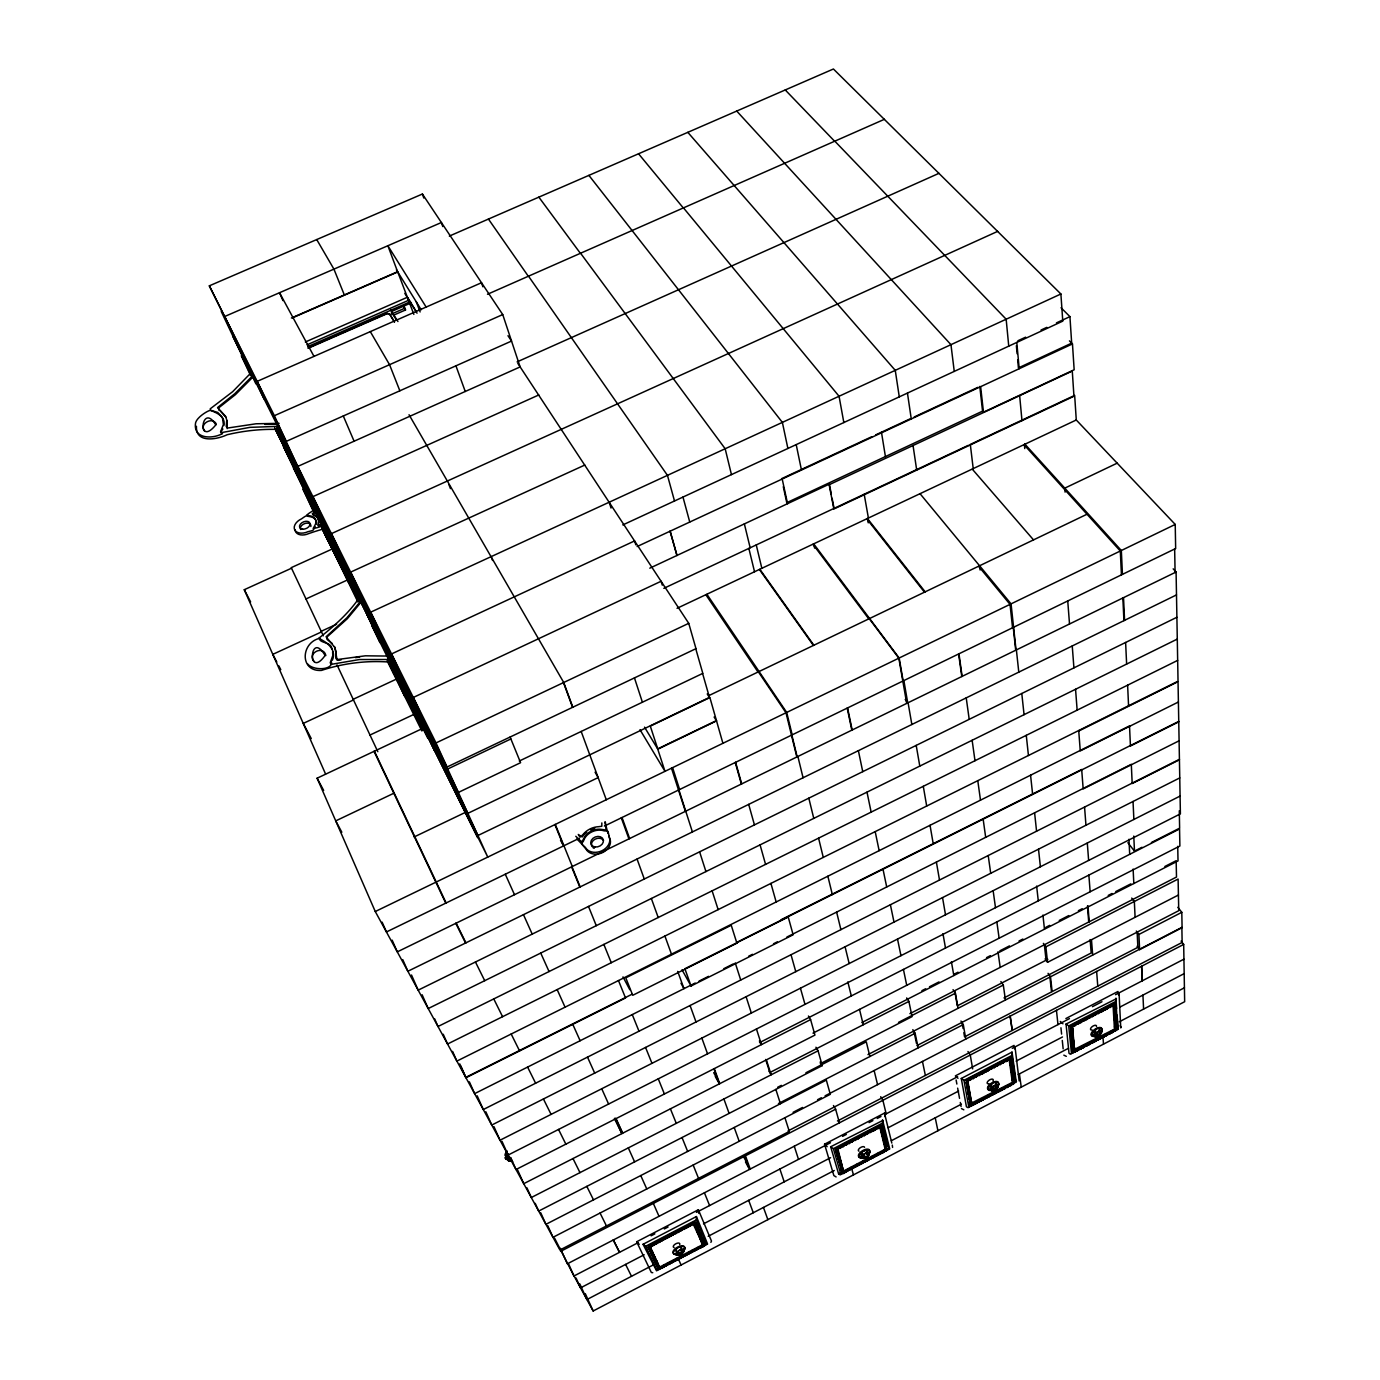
<?xml version="1.0" encoding="UTF-8"?>
<svg xmlns="http://www.w3.org/2000/svg" width="1380" height="1380" viewBox="0 0 1380 1380"><rect width="100%" height="100%" fill="white"/><g stroke="black" fill="none" stroke-linecap="round" stroke-linejoin="round"><path stroke-width="1.5" d="M226.734 420.331L226.234 426.575L227.786 428.007L256.059 423.781L279.105 423.349M223.905 425.54C225.82 416.605 216.798 412.741 210.64 410.498C209.518 409.463 195.236 417.743 195.391 424.195C194.028 439.375 213.089 438.926 222.508 433.579C219.524 433.613 221.904 430.094 222.87 429.042M196.443 426.282C195.494 443.584 217.04 439.582 227.096 434.752C244.45 430.612 262.39 428.766 280.226 429.508M1065.86 1018.544L1117.973 991.478L1118.68 994.859M993.755 1089.372C996.567 1091.321 996.843 1085.197 993.755 1089.372A6.245 2.898 -33.1 0 1 987.942 1088.147A6.245 2.898 -33.1 0 1 995.635 1082.127A6.245 2.898 -33.1 0 1 997.516 1086.37M958.013 1078.298L955.357 1075.883L1014.041 1045.419L1014.68 1048.852M1119.077 993.41L1120.75 1027.91M332.373 660.261C337.082 649.221 326.249 641.838 318.728 638.302C333.649 626.555 348.519 613.548 359.404 597.575M648.221 1247.468L695.779 1222.732M650.36 1247.296L648.359 1247.796L649.014 1249.159L650.808 1248.227L651.36 1245.467L652.671 1245.812L692.553 1224.077L694.295 1224.474L697.607 1232.237C699.177 1229.097 700.764 1232.685 697.97 1233.099L703.024 1246.692L705.232 1245.243L694.968 1221.628L647.962 1246.002L658.571 1269.497C673.82 1261.527 687.965 1253.282 703.024 1246.692M1015.076 1047.385L1019.165 1080.919M703.11 1245.26C706.767 1242.638 702.696 1243.07 702.041 1244.95L660.347 1266.719C654.5 1264.356 660.192 1267.703 662.849 1267.685M837.677 1149.919L838.126 1151.558L836.366 1152.473C834.727 1150.541 838.85 1145.883 839.885 1148.419L841.369 1145.555L842.956 1146.815L844.439 1143.968L846.026 1145.227L847.493 1142.364L849.097 1143.623L850.563 1140.777L852.15 1142.036L853.634 1139.173L855.221 1140.432L856.687 1137.586L858.274 1138.845L859.757 1135.999L861.344 1137.258L862.811 1134.395L864.398 1135.671L865.881 1132.808L867.451 1134.067L868.934 1131.22L870.504 1132.48L871.988 1129.634L873.557 1130.893L874.868 1130.22C873.626 1126.339 877.025 1129.427 877.922 1128.633L877.887 1126.598L879.733 1126.787L885.149 1149.212L844.163 1170.723C839.851 1169.222 842.214 1176.002 844.836 1172.62L844.991 1170.499L846.561 1171.724L848.01 1168.929L849.562 1170.154L851.011 1167.359L852.581 1168.584L854.03 1165.79L855.583 1167.014L857.032 1164.203L858.602 1165.445L860.051 1162.633L861.603 1163.858L863.052 1161.063L864.605 1162.305L866.054 1159.493L867.606 1160.735L869.055 1157.941L870.608 1159.166L872.057 1156.371L873.609 1157.596L875.058 1154.801L876.611 1156.026L878.059 1153.232L879.612 1154.456L881.061 1151.662L882.596 1152.904L883.89 1152.231L884.287 1150.006L885.598 1151.334C891.946 1146.711 881.199 1149.109 887.564 1148.936M967.898 1081.523L968.312 1083.403L966.604 1084.301C965.172 1082.403 969.295 1077.728 970.244 1080.195L971.727 1077.366L973.245 1078.642L974.728 1075.796L976.247 1077.073L977.73 1074.226L979.248 1075.52L980.731 1072.674L982.25 1073.951L983.526 1073.278C982.439 1069.397 985.648 1072.484 986.528 1071.725L986.735 1069.552L988.253 1070.828L989.736 1067.999L991.237 1069.276L992.738 1066.43L994.238 1067.706L995.739 1064.877L997.24 1066.153L998.723 1063.324L1000.224 1064.601L1001.725 1061.755L1003.226 1063.049L1004.709 1060.202L1006.21 1061.496L1007.486 1060.823L1007.503 1058.788L1009.211 1059.15M1013.058 1083.128L1012.765 1084.508C1019.113 1080.057 1008.659 1081.955 1014.8 1082.092M698.815 1213.365L698.366 1209.743L636.663 1241.776L651.343 1272.498L652.757 1272.705M1072.467 1027.169L1072.76 1029.083L1071.07 1029.963C1069.742 1028.066 1074.002 1023.339 1074.796 1025.84L1076.297 1023.011L1077.745 1024.305L1079.246 1021.476L1080.695 1022.77L1082.196 1019.941L1083.645 1021.235L1085.163 1018.406L1086.595 1019.699L1088.113 1016.87L1089.544 1018.164L1091.062 1015.335L1092.494 1016.629L1094.012 1013.8L1095.444 1015.094L1096.945 1012.282L1098.394 1013.576L1099.895 1010.747L1101.344 1012.04L1102.603 1011.385C1101.688 1007.469 1104.673 1010.574 1105.535 1009.85L1105.794 1007.676L1107.226 1008.97L1108.537 1006.279L1110.158 1007.452L1111.469 1004.761L1113.039 1004.899L1114.454 1029.118L1072.674 1050.284L1073.312 1052.612L1075.52 1051.767L1075.745 1049.645L1077.176 1050.905L1078.418 1050.249L1078.642 1048.127L1080.074 1049.387L1081.316 1048.731L1081.558 1046.609L1082.972 1047.869L1084.214 1047.213L1084.456 1045.091L1085.87 1046.351L1087.112 1045.712L1087.354 1043.573L1088.768 1044.833L1090.01 1044.194L1090.252 1042.072L1091.666 1043.332L1092.908 1042.676L1093.15 1040.555L1094.564 1041.814L1095.806 1041.158L1096.048 1039.037L1097.462 1040.296L1098.704 1039.658L1098.946 1037.536L1100.36 1038.795L1101.602 1038.14L1101.844 1036.018L1103.241 1037.277L1104.483 1036.639L1104.725 1034.517L1106.139 1035.776L1107.381 1035.121L1107.623 1032.999L1109.02 1034.258L1110.262 1033.62L1110.503 1031.498L1111.918 1032.758L1113.16 1032.102L1113.401 1029.98L1114.799 1031.24C1119.853 1028.669 1114.005 1025.737 1114.781 1030.222M1107.226 1008.97L1105.863 1008.694L1105.535 1009.85M885.029 1116.61L884.477 1113.108L824.55 1144.21L833.865 1175.57L836.108 1176.933M1080.695 1022.77L1079.333 1022.494L1079.005 1023.649M1012.247 1083.248L1010.936 1083.576L1011.091 1085.387L1009.832 1086.043L1008.366 1084.801L1008.142 1086.923L1006.883 1087.578L1005.416 1086.336L1005.209 1088.458L970.554 1106.243L969.812 1103.948L1012.368 1082.386L1009.056 1058.943L1011.333 1058.081L1011.506 1059.081L1007.849 1059.633L1007.486 1060.823M331.493 661.934C332.839 670.387 312.915 670.715 307.688 663.97M319.418 638.561C319.884 643.58 331.476 641.648 331.89 648.893M643.063 1244.277L645.788 1246.192L696.262 1219.955L696.417 1216.539L643.063 1244.277L656.535 1270.808L707.578 1244.053L696.417 1216.539M830.674 1146.763L833.382 1148.643L882.389 1123.165L882.855 1120.439L830.674 1146.763L838.626 1173.914L840.179 1174.88L889.738 1148.902L882.493 1119.835M961.291 1078.47L963.965 1080.35L1011.971 1055.39L1012.023 1052.112L961.291 1078.47L966.431 1106.777L968.087 1107.674L1016.508 1081.42M1066.05 1024.063L1068.707 1025.909L1115.92 1001.363L1116.368 998.706L1066.05 1024.063L1069 1053.251L1070.345 1054.216L1118.317 1029.238L1117.041 1015.042M360.905 600.921L346.88 617.809L326.06 636.801L334.892 647.496L337.151 660.295M361.336 601.835L347.312 618.723L326.819 637.146L327.026 639.371L332.339 643.546M315.106 526.694C312.553 530.8 314.847 529.989 307.981 531.697A11.075 7.193 -23.1 0 1 294.699 529.834A11.075 7.193 -23.1 0 1 301.616 518.794C307.257 514.775 305.342 516.034 310.12 516.689A12.161 7.901 -23.1 0 1 316.123 524.417M582.947 836.177L582.05 837.056M251.643 372.169L232.685 391.661L210.226 408.825L210.64 410.222L217.712 412.43L222.422 417.623L223.405 424.488L220.541 431.871L221.99 432.527L249.97 427.352L278.76 426.351M251.712 376.723L234.876 393.628L217.574 407.548L225.509 416.26L227.234 421.366L227.165 428.645M252.195 377.775L235.376 394.68L218.42 408.066L219.092 410.464M1098.791 1035.69L1097.531 1036.345A7.055 2.795 45.4 0 1 1096.824 1036.604L1096.479 1036.622A8.159 5.227 37 0 1 1094.72 1036.553L1095.875 1036.76A6.848 4.692 -58.6 0 0 1097.428 1036.311C1099.429 1036.484 1095.737 1034.276 1099.791 1033.862A8.125 0.863 16.8 0 1 1100.36 1034.293L1100.395 1034.327A7.021 2.898 17.2 0 1 1099.756 1035.086L1099.084 1035.448M319.66 638.302C300.668 642.752 299.546 671.888 321.454 670.421C343.93 662.986 367.908 660.192 391.506 662.245M680.133 1254.575C685.705 1251.229 675.545 1253.868 681.065 1254.455C680.927 1254.644 681.099 1252.85 680.513 1254.61M315.261 512.498L312.812 514.309L313.45 515.395M963.827 1109.831L961.446 1108.571M1066.309 1056.338L1063.825 1055.148M886.633 1149.592L880.854 1124.873L835.142 1148.798L842.714 1172.534M1013.731 1082.817L1013.748 1077.953M1115.713 1029.601L1114.436 1003.105L1070.362 1026.03L1072.709 1051.75L1113.091 1031.136M837.729 1148.315L843.37 1170.723L844.577 1171.706M702.662 1245.83L700.988 1245.83L701.264 1247.624M969.899 1102.706L971.589 1101.827C970.554 1097.583 968.225 1102.016 970.192 1104.362M1012.748 1080.35L1014.421 1079.47C1013.369 1075.227 1011.109 1079.712 1012.989 1082.006M1072.933 1048.955L1074.589 1048.093C1073.83 1043.746 1071.311 1048.369 1073.088 1050.663M1115.074 1026.962L1116.731 1026.099C1116.023 1021.666 1113.384 1026.375 1115.178 1028.687M702.11 1242.897C701.54 1241.051 706.698 1241.793 702.489 1243.76M841.49 1170.137L843.215 1169.24C842.456 1164.944 839.989 1169.912 841.938 1171.724M885.218 1147.315L886.926 1146.418C885.788 1142.071 883.51 1146.745 885.615 1148.919M970.071 1103.655L971.589 1101.827M1012.885 1081.299L1014.421 1079.47M1073.019 1049.938L1074.589 1048.093M1115.144 1027.945L1116.731 1026.099M841.748 1171.034L843.215 1169.24M885.442 1148.229L886.926 1146.418M649.963 1246.433L659.588 1266.944L657.812 1267.875L658.967 1268.496M838.626 1173.914L842.386 1171.948M970.364 1105.294L1011.851 1083.8M1073.192 1051.629L1075.417 1050.784M1115.23 1029.67L1116.903 1028.807M660.002 1267.772L658.174 1268.6M842.214 1172.62L843.956 1171.706M974.504 1104.5L975.971 1101.706L977.454 1102.948M977.299 1102.016L979.162 1100.084L980.404 1101.413M980.249 1100.464L982.112 1098.532L983.353 1099.877M983.198 1098.928L985.061 1096.997L986.303 1098.325M986.148 1097.393L987.994 1095.461L989.253 1096.79M989.098 1095.841L990.944 1093.926L992.185 1095.254M992.03 1094.305L993.893 1092.391L995.135 1093.719M994.98 1092.77L996.843 1090.856L998.068 1092.184M997.93 1091.235L999.776 1089.303L1001.017 1090.649M1000.862 1089.7L1002.708 1087.768L1003.95 1089.113M1003.812 1088.165L1005.071 1087.509M1006.745 1086.629L1008.004 1085.974M1009.694 1085.094L1010.936 1084.438M660.848 1267.513L702.282 1245.864M844.612 1171.534L884.718 1150.592M574.028 1275.965L593.159 1311L1184.661 1001.708L1183.678 944.42L1181.09 941.091M968.07 1080.126L1009.091 1058.995M968.346 1080.126L966.293 1082.593M970.071 1079.229L971.348 1078.556M973.073 1077.659L974.366 1076.987M976.074 1076.107L977.368 1075.434M979.076 1074.537L980.369 1073.864M982.094 1072.967L983.371 1072.312M985.096 1071.415L986.372 1070.742M988.097 1069.845L989.374 1069.19M991.082 1068.293L992.375 1067.62M994.083 1066.74L995.377 1066.067M997.085 1065.17L998.361 1064.515M1000.069 1063.618L1001.363 1062.945M1003.07 1062.065L1004.347 1061.392M1006.055 1060.495L1007.348 1059.84M1073.002 1025.72L1070.897 1028.221M1074.692 1024.84L1075.969 1024.184M1077.659 1023.305L1078.919 1022.649M1080.609 1021.769L1081.868 1021.114M1083.559 1020.234L1084.835 1019.578M1086.509 1018.699L1087.785 1018.043M1089.476 1017.163L1090.735 1016.508M1092.425 1015.628L1093.685 1014.973M1095.375 1014.093L1096.634 1013.438M1098.308 1012.558L1099.584 1011.902M1101.257 1011.023L1102.516 1010.367M1104.207 1009.487L1105.466 1008.832M1107.157 1007.969L1108.416 1007.314M1110.089 1006.434L1111.349 1005.779M1113.039 1004.899L1115.247 1004.053L1115.351 1005.088L1113.229 1005.589L1113.781 1007.745L1115.471 1006.865L1115.351 1005.088M880.285 1127.719L879.422 1126.77L881.786 1125.856L882.044 1126.822L879.974 1127.305L880.733 1129.392L882.458 1128.478L882.044 1126.822M694.312 1224.509C694.071 1221.68 699.729 1226.199 695.365 1226.941M966.466 1083.559L968.191 1082.679M1011.644 1060.064L1010.039 1061.686L1011.506 1059.081M1070.984 1029.221L1072.674 1028.341M1113.729 1006.986L1115.419 1006.106M694.709 1225.388L696.503 1224.457M836.177 1151.765L837.919 1150.851M880.543 1128.685L882.286 1127.771M694.985 1226.044L696.555 1224.75M968.484 1084.37L966.897 1085.991L968.312 1083.403M1011.885 1061.789L1010.298 1063.411L1011.747 1060.806M1072.847 1030.084L1071.242 1031.723L1072.76 1029.083M1115.523 1007.883L1113.902 1009.505L1115.471 1006.865M838.385 1152.49L836.849 1154.094L838.126 1151.558M882.7 1129.427L881.147 1131.031L882.458 1128.478M695.641 1227.596C695.072 1225.578 700.281 1226.63 696.02 1228.476M644.167 1254.748L580.532 1287.885L576.098 1278.053M703.472 1223.87L830.588 1157.699M888.151 1127.736L958.634 1091.045M1016.094 1061.134L1062.497 1036.966M1120.198 1006.934L1184.178 973.625M968.795 1086.06L967.208 1087.681L968.622 1085.094M1012.144 1063.497L1010.54 1065.119L1011.989 1062.514M1073.019 1031.843L1071.415 1033.465L1072.916 1030.843M1115.644 1009.642L1114.022 1011.264L1115.575 1008.642M838.868 1154.111L837.315 1155.716L838.591 1153.18M883.114 1131.065L881.544 1132.687L882.872 1130.134M696.296 1229.149C695.727 1227.13 700.919 1228.166 696.676 1230.028M969.088 1087.751L967.501 1089.372L968.915 1086.784M1012.385 1065.205L1010.781 1066.826L1012.247 1064.239M1073.192 1033.585L1071.57 1035.207L1073.088 1032.585M1115.765 1011.402L1114.143 1013.041L1115.696 1010.402M839.333 1155.733L837.781 1157.337L839.057 1154.801M883.528 1132.721L881.958 1134.326L883.286 1131.773M696.952 1230.684C697.366 1229.045 700.523 1229.39 697.607 1232.237M969.381 1089.441L967.811 1091.045L969.226 1088.475M1012.627 1066.913L1011.04 1068.534L1012.489 1065.947M1073.347 1035.311L1071.743 1036.932L1073.26 1034.327M1115.868 1013.162L1114.264 1014.783L1115.816 1012.161M839.799 1157.354L838.247 1158.959L839.523 1156.423M883.924 1134.36L882.372 1135.964L883.7 1133.428M969.692 1091.114L968.105 1092.719L969.519 1090.166M1012.868 1068.62L1011.281 1070.225L1012.73 1067.654M1073.519 1037.053L1071.915 1038.674L1073.433 1036.052M1115.989 1014.921L1114.367 1016.543L1115.92 1013.921M840.265 1158.959L838.712 1160.563L839.989 1158.044M884.338 1135.999L882.786 1137.603L884.097 1135.067M698.245 1233.755C698.504 1229.373 703.662 1236.998 699.919 1237.688M969.985 1092.788L968.415 1094.409L969.812 1091.839M1013.11 1070.311L1011.523 1071.932L1012.972 1069.345M1073.692 1038.778L1072.088 1040.399L1073.588 1037.794M1116.11 1016.681L1114.488 1018.285L1116.041 1015.68M698.625 1234.634L700.402 1233.72L698.901 1235.29M840.713 1160.58L839.178 1162.167L840.455 1159.649M884.735 1137.62L883.183 1139.225L884.511 1136.689M970.278 1094.461L968.708 1096.065L970.106 1093.512M1013.351 1072.019L1011.764 1073.623L1013.213 1071.035M1073.864 1040.503L1072.26 1042.107L1073.761 1039.52M1116.213 1018.423L1114.609 1020.027L1116.161 1017.422M699.263 1236.169L701.04 1235.238M841.179 1162.184L839.644 1163.771L840.92 1161.253M885.149 1139.259L883.597 1140.846L884.925 1138.328M699.539 1236.825L701.092 1235.531M970.571 1096.134L969.002 1097.738L970.416 1095.185M1013.593 1073.709L1012.023 1075.313L1013.455 1072.743M1074.02 1042.228L1072.433 1043.832L1073.933 1041.245M1116.334 1020.165L1114.73 1021.769L1116.265 1019.165M841.645 1163.771L840.11 1165.376L841.386 1162.857M885.546 1140.88L884.011 1142.467L885.322 1139.949M700.195 1238.343C699.608 1236.497 704.783 1237.239 700.557 1239.206M970.882 1097.807L969.312 1099.394L970.709 1096.841M1013.834 1075.382L1012.265 1076.987L1013.696 1074.416M1074.192 1043.936L1072.588 1045.54L1074.089 1042.952M1116.455 1021.89L1114.833 1023.512L1116.385 1020.907M842.111 1165.376L840.575 1166.963L841.835 1164.461M885.96 1142.502L884.408 1144.089L885.736 1141.571M700.833 1239.861C700.264 1238.015 705.422 1238.774 701.195 1240.724M653.551 1264.787L586.914 1299.563L579.841 1283.935M708.182 1236.29L834.262 1170.499M891.325 1140.725L961.429 1104.155M1018.216 1074.52L1068.482 1048.283M1119.249 1021.804L1184.419 987.787M969.605 1101.05L971.003 1098.515M1012.506 1078.66L1013.938 1076.107M1072.76 1047.248L1074.261 1044.677M1114.954 1025.237L1116.489 1022.649M840.92 1168.36L842.3 1166.066M884.822 1145.693L886.133 1143.192M701.471 1241.379C700.902 1239.533 706.06 1240.275 701.851 1242.242M969.778 1101.999L971.468 1101.119M1012.644 1079.626L1014.317 1078.746M1072.864 1048.231L1074.52 1047.368M1115.023 1026.22L1116.679 1025.357M841.3 1169.464L843.025 1168.55M885.046 1146.625L886.753 1145.728M837.453 1120.991L1182.142 942.437L1181.867 927.395L788.084 1130.893M1183.678 944.42L567.335 1263.821L560.332 1248.313M554.587 1238.17L573.977 1276L638.302 1242.569M651.101 1235.824L654.879 1233.858M664.315 1228.959L668.075 1227.01M696.4 1212.399L830.484 1142.744M842.576 1136.378L846.354 1134.412M869.09 1122.595L872.885 1120.629M877.197 1118.49L880.975 1116.541M884.735 1114.574L957.616 1076.71M1012.282 1048.334L1064.791 1021.062M1065.619 1020.614L1069.448 1018.63M1092.408 1006.71L1101.965 1001.742M1115.506 994.704L1183.937 959.169M1137.051 946.249L1139.621 949.63L1182.091 927.67L1181.798 912.318L1177.847 907.316M560.556 1251.401L744.717 1156.181L749.513 1169.412M833.468 1105.518L835.625 1109.192L745.442 1155.802L750.22 1169.05L743.164 1155.94M1047.834 959.324L957.341 1005.813L954.684 990.702M867.968 1054.596L1003.312 985.044L1000.897 981.542M1045.091 958.841L1047.558 962.309L1178.417 895.034M778.441 1103.534L915.113 1033.258L912.818 1029.652M1004.002 997.913L1091.183 952.994L1090.114 939.59M916.941 1045.591L1049.904 977.092L1051.526 991.927L964.568 1036.846L963.844 1032.706M1137.137 932.138L1137.879 947.335L1052.129 991.616L1050.508 976.781L1178.744 910.697L1178.106 879.043L1045.868 946.835L1047.558 962.309M793.086 1112.315L802.522 1107.45M817.581 1099.688L821.359 1097.738M825.119 1095.806L963.292 1024.581L960.963 1021.045M1139.621 949.63L1138.897 934.45L1181.798 912.318M906.66 997.947L908.885 1001.414L769.85 1072.536L765.659 1059.46M815.942 1047.23L818.064 1050.801L531.3 1197.53L526.936 1187.818M909.886 1013.662L1176.502 877.042L1176.157 860.706L1164.841 866.485M898.501 1022.39L955.409 993.203L953.028 989.65M820.341 1063.669L912.059 1016.629L908.885 1001.414M777.596 1087.302L781.373 1085.353M805.903 1072.777L866.278 1041.814L869.883 1056.511M818.064 1050.801L822.239 1065.619L538.683 1211.071L535.216 1203.343M812.993 1033.137L1179.883 845.992L1179.555 828.966L759.552 1042.624M921.892 990.668L925.704 988.718M929.499 986.769L939.021 981.905M954.236 974.142L958.031 972.193M986.562 957.616L990.374 955.667M999.896 950.803L1009.47 945.904M1019.027 941.005L1022.856 939.056M1045.833 927.308L1049.663 925.359M1059.236 920.46L1068.81 915.561M1078.384 910.679L1082.213 908.713M1108.209 895.43L1111.987 893.498M1115.765 891.566L1130.858 883.856M861.845 1022.563L1178.02 860.93L1177.726 846.337M1127.874 842.732L1134.481 851.115L1142.002 847.286M1151.403 842.507L1179.624 828.155L1179.296 810.767M808.439 1016.008L810.595 1019.596L516.016 1169.516L510.738 1157.734M1180.09 796.07L500.026 1140.225L493.971 1126.649M1179.434 759.345L483.293 1109.537L477.187 1095.823M1179.434 759.776L1132.187 783.547L1131.307 764.313L786.893 937.037M1179.762 777.906L491.763 1125.045L485.846 1111.78M695.21 983.026L474.634 1093.633L469.373 1081.834M699.022 981.111L708.544 976.333M723.81 968.674L733.349 963.895M748.65 956.219L752.462 954.305M773.507 943.748L777.337 941.833M1179.089 740.801L1083.179 788.912L1081.678 769.454L781.149 919.684M691.052 986.01L793.138 934.795L788.239 917.045L684.877 968.726L691.052 986.01L682.013 969.778M631.85 994.324L465.75 1077.366L459.764 1063.877M737.369 942.057L1178.744 721.395M1178.762 721.861L1130.444 746.011L1129.513 725.897L456.866 1061.099L452.571 1051.37M1178.399 702.006L1080.264 750.91L1078.712 730.538M1177.658 660.399L438.012 1026.513L434.545 1018.664M1078.746 731.02L1178.037 681.686L1180.4 813.855L508.116 1155.043L501.975 1141.294M1177.278 639.095L428.214 1008.556L422.125 994.756M1176.881 617.274L418.175 990.15L411.516 975.005M1176.485 594.918L407.876 971.261L402.736 959.583M1173.173 568.853L1176.088 572.01L397.285 951.872L392.162 940.142M579.41 838.212L386.435 931.966L382.139 922.151M604.406 826.068L1013.248 627.434L1015.715 650.221M1013.593 627.262L1175.657 548.516L1175.225 524.434L1076.003 419.71M425.161 727.243L317.107 778.199L375.274 911.524L1010.022 604.371L978.558 566.249M1016.06 650.066L1011.057 603.871L1120.301 551.017L1024.063 444.74M1122.44 574.373L1121.336 550.516L1175.225 524.434M716.41 720.619L657.673 748.909L664.988 771.334L639.992 729.692M644.529 727.139L657.829 749.168L716.565 720.86L714.116 717.048M414.155 836.953L466.061 812.061M708.561 695.744L1086.992 514.24M702.593 673.475L709.458 697.418L467.837 813.355L276.328 429.042M1117.179 463.163L1064.791 488.141L1065.084 492.125M519.311 761.018L702.817 673.371L695.761 648.755M278.087 428.749L446.999 767.039L695.986 648.652L688.741 623.329L517.776 363.32M394.059 793.138L335.737 820.876L341.843 832.226M277.673 428.421L447.707 769.005L510.841 738.973M232.72 336.203L436.028 742.923L688.741 623.329M369.995 735.04L414.621 714.064M677.045 608.304L1076.279 419.986L1074.658 395.387L970.312 444.412L973.21 468.614M663.815 588.346L968.381 445.309M353.177 699.298L396.026 679.288M353.487 699.953L303.255 723.413L311.259 738.593M649.79 568.181L829.363 484.104L831.329 494.213M781.546 478.705L871.85 436.684M875.679 434.89L910.369 418.744M914.233 416.95L977.868 387.332M637.111 546.549L1072.467 343.93L1069.448 340.877M1017.923 340.739L1025.633 337.169M1041.038 330.027L1046.816 327.353M1056.442 322.886L1069.931 316.641L1061.03 307.757M622.811 524.935L1062.773 321.126L1060.892 293.992L833.417 69L449.328 236.084M321.195 631.298L336.616 624.209M321.488 631.919L272.791 654.361L276.794 661.986M1060.892 293.992L370.668 612.168L381.846 636.559M584.809 465.043L350.641 572.114L361.853 596.522M305.981 598.955L348.588 579.462M334.098 548.153L291.249 567.646L323.317 635.801M325.559 773.99L244.277 589.709L291.525 568.215M997.654 231.374L331.407 533.629L342.654 558.072M538.804 394.956L312.915 496.645L324.179 521.088M517.086 361.888L939.004 173.311M297.804 466.406L520.122 366.925L502.734 314.571L422.401 194.028L209.329 285.832L286.247 441.376L511.532 341.067L507.978 335.702M209.329 285.832L274.379 415.69L502.734 314.571M693.002 1223.612L702.627 1244.329M693.623 1224.526L691.932 1223.266L691.829 1225.44M970.692 1105.294L966 1080.16L1010.384 1057.115L1013.144 1073.812M967.449 1080.868L971.468 1103.448L972.158 1104.483L974.349 1103.552M487.485 294.268L884.459 119.284M305.325 341.998L407.238 297.321M306.998 344.845L409.17 300.047M307.757 346.622L410.498 301.634M308.085 347.881L387.021 313.329L389.609 314.002L394.352 321.73M391.868 311.345L411.395 302.772M308.24 348.243L387.159 313.691L389.747 314.347L394.49 322.092M391.075 314.226L404.858 308.189L405.53 309.965L393.714 315.14M291.387 318.021L397.388 271.808M292.715 317.745L397.751 271.946L413.862 314.399M710.873 1242.362L711.494 1241.086L698.366 1209.743M892.584 1147.436L892.291 1145.072M321.368 524.624L317.969 525.159L318.211 523.313A14.852 9.643 -23.1 0 0 313.898 514.706L312.277 513.74L314.83 511.583L308.792 498.905M321.799 525.556L318.383 526.091L318.625 524.245A14.835 9.643 -23.1 0 0 314.312 515.62M338.548 660.365L341.084 659.83M355.454 657.622L359.576 657.173M1112.936 1005.02L1072.139 1026.151L1074.037 1047.713M264.943 424.385L275.413 424.264M388.366 656.069L365.372 655.811L337.358 659.519L335.875 658.553L335.892 651.084L334.443 646.582M390.23 659.502L359.473 659.537L331.442 664.315L330.2 662.831L332.787 655.552L332.615 651.67M639.233 1244.329L636.663 1241.776M827.172 1146.677L824.55 1144.21M1062.945 1023.805L1060.271 1021.442M879.302 1127.391L877.922 1128.633M509.255 1160.563L508.823 1160.373A6.796 3.657 -3.8 0 1 507.409 1159.717L507.392 1159.717A6.796 3.485 -6.9 0 0 508.582 1160.339L509.462 1160.718A7.866 5.244 12.9 0 0 510.911 1161.201A8.021 6.176 -84.3 0 1 509.289 1161.046L508.892 1160.891A6.9 6.365 86.5 0 1 507.34 1159.821L507.443 1159.838A6.865 6.538 85.5 0 0 509.03 1160.925L509.462 1161.08A7.987 6.59 -85.1 0 0 509.893 1161.167M1104.121 1010.333L1102.603 1011.385M985.096 1072.208L983.526 1073.278M390.557 309.931L397.957 321.54M391.368 312.07L396.612 320.091M876.473 1129.116L874.868 1130.22M508.616 1159.856L508.634 1159.097M580.428 837.074L578.582 835.349M1074.882 1050.784L1074.692 1049.059M1099.791 1033.862L1099.498 1035.052A8.073 2.191 80.3 0 0 1099.756 1034.207M220.265 410.981L226.01 417.295M578.237 834.434L581.153 836.332L583.223 834.279A17.474 13.645 -21.4 0 1 598.817 826.672L601.818 826.258L601.835 822.929M834.814 141.174L1006.158 319.228L1008.745 346.156M785.255 89.959L834.624 141.26M1110.158 1007.452L1108.795 1007.159L1108.485 1008.314M1101.344 1012.04L1099.981 1011.747L1099.653 1012.92M1098.394 1013.576L1097.031 1013.282L1096.703 1014.438M1114.799 1031.24L1113.47 1030.964L1113.16 1032.102M1095.444 1015.094L1094.081 1014.817L1093.771 1015.973M1111.918 1032.758L1110.572 1032.464L1110.262 1033.62M1092.494 1016.629L1091.149 1016.353L1090.821 1017.509M1109.02 1034.258L1107.692 1033.982L1107.381 1035.121M1089.544 1018.164L1088.199 1017.888L1087.871 1019.044M1106.139 1035.776L1104.794 1035.483L1104.483 1036.639M1086.595 1019.699L1085.249 1019.423L1084.922 1020.579M1103.241 1037.277L1101.913 1037.001L1101.602 1038.14M1083.645 1021.235L1082.3 1020.959L1081.972 1022.114M1100.36 1038.795L1099.015 1038.502L1098.704 1039.658M1097.462 1040.296L1096.134 1040.02L1095.806 1041.158M1094.564 1041.814L1093.236 1041.521L1092.908 1042.676M1077.745 1024.305L1076.383 1024.029L1076.055 1025.185M1091.666 1043.332L1090.338 1043.038L1090.01 1044.194M1074.796 1025.84L1073.433 1025.564L1073.105 1026.737M1088.768 1044.833L1087.44 1044.556L1087.112 1045.712M1085.87 1046.351L1084.542 1046.074L1084.214 1047.213M1082.972 1047.869L1081.644 1047.575L1081.316 1048.731M1080.074 1049.387L1078.746 1049.093L1078.418 1050.249M1077.176 1050.905L1075.831 1050.611L1075.52 1051.767M736.73 111.073L950.958 344.672L954.253 371.41M1024.685 443.911L1121.336 550.516M1006.21 1061.496L1004.864 1061.186L1004.502 1062.376M1003.226 1063.049L1001.863 1062.738L1001.501 1063.928M1000.224 1064.601L998.878 1064.308L998.516 1065.498M997.24 1066.153L995.877 1065.86L995.515 1067.051M1012.765 1084.508L1011.437 1084.214L1011.091 1085.387M994.238 1067.706L992.893 1067.413L992.531 1068.603M1009.832 1086.043L1008.504 1085.749L1008.142 1086.923M991.237 1069.276L989.891 1068.965L989.529 1070.156M1006.883 1087.578L1005.572 1087.285L1005.209 1088.458M988.253 1070.828L986.907 1070.535L986.528 1071.725M982.25 1073.951L980.904 1073.657L980.542 1074.848M979.248 1075.52L977.903 1075.21L977.54 1076.4M976.247 1077.073L974.901 1076.78L974.522 1077.97M687.827 132.342L895.258 370.34L899.277 396.871M973.245 1078.642L971.899 1078.332L971.52 1079.54M970.244 1080.195L968.898 1079.902L968.519 1081.109M972.296 469.166L1033.516 539.891M920.115 493.781L1011.057 603.871M683.48 207.88L839.057 396.25L843.836 422.556M638.543 153.767L683.29 207.949M966.776 1085.819L967.07 1086.957M968.294 1094.219L968.588 1095.358M879.422 1126.77L836.245 1149.23L835.9 1150.834M873.557 1130.893L872.229 1130.582L871.815 1131.807M870.504 1132.48L869.176 1132.169L868.762 1133.394M885.598 1151.334L884.287 1151.024L883.89 1152.231M867.451 1134.067L866.123 1133.756L865.709 1134.981M882.596 1152.904L881.285 1152.576L880.889 1153.784M864.398 1135.671L863.069 1135.343L862.655 1136.568M879.612 1154.456L878.301 1154.146L877.887 1155.353M861.344 1137.258L860.016 1136.93L859.585 1138.172M876.611 1156.026L875.3 1155.716L874.903 1156.923M873.609 1157.596L872.298 1157.268L871.901 1158.493M858.274 1138.845L856.946 1138.534L856.532 1139.759M870.608 1159.166L869.297 1158.838L868.9 1160.062M1113.781 1007.745L1113.85 1008.745M1113.902 1009.505L1113.97 1010.522M1114.022 1011.264L1114.091 1012.282M855.221 1140.432L853.892 1140.122L853.461 1141.346M867.606 1160.735L866.295 1160.408L865.898 1161.632M852.15 1142.036L850.822 1141.709L850.408 1142.951M1114.143 1013.041L1114.212 1014.041M1114.264 1014.783L1114.333 1015.784M1114.367 1016.543L1114.436 1017.543M1114.488 1018.285L1114.557 1019.285M864.605 1162.305L863.293 1161.977L862.897 1163.185M849.097 1143.623L847.769 1143.313L847.337 1144.538M861.603 1163.858L860.292 1163.547L859.878 1164.772M512.601 1161.649L511.635 1159.976M1114.609 1020.027L1114.678 1021.028M1114.73 1021.769L1114.799 1022.77M1114.833 1023.512L1114.902 1024.495M846.026 1145.227L844.698 1144.9L844.267 1146.124M858.602 1165.445L857.291 1165.117L856.877 1166.341M842.956 1146.815L841.628 1146.504L841.214 1147.729M925.169 591.848L867.485 518.604L868.227 522.83M855.583 1167.014L854.289 1166.687L853.875 1167.911M839.885 1148.419L838.557 1148.091L838.143 1149.333M852.581 1168.584L851.27 1168.256L850.856 1169.481M866.812 518.914L924.479 592.192M849.562 1170.154L848.269 1169.826L847.855 1171.051M588.898 175.381L782.374 422.384L787.894 448.466M846.561 1171.724L845.25 1171.396L844.836 1172.62M1131.704 898.087L1134.343 901.485L1135.102 917.303M1113.66 1005.968L1111.97 1005.554L1111.418 1006.796M1136.309 931.052L1138.897 934.45M1071.07 1029.963L1071.156 1030.964M1071.242 1031.723L1071.328 1032.723M1071.415 1033.465L1071.501 1034.448M1071.57 1035.207L1071.674 1036.19M1071.743 1036.932L1071.846 1037.933M1071.915 1038.674L1072.019 1039.658M1072.088 1040.399L1072.191 1041.383M1072.26 1042.107L1072.346 1043.09M1072.433 1043.832L1072.519 1044.815M1072.588 1045.54L1072.691 1046.523M869.245 618.671L898.828 658.191L906.712 703.403M812.975 544.307L868.796 618.895M580.566 253.23L725.173 448.759L731.452 474.599M538.856 197.15L580.376 253.316M905.211 699.453L907.73 702.903L903.866 680.582M216.246 423.884C212.089 416.122 198.565 424.35 204.689 431.267M1120.146 1025.754L1121.198 1027.427M1010.039 1061.686L1010.195 1062.669M1010.298 1063.411L1010.436 1064.377M1010.54 1065.119L1010.678 1066.102M1043.366 943.368L1045.868 946.835M1010.781 1066.826L1010.936 1067.792M1011.04 1068.534L1011.178 1069.5M1011.281 1070.225L1011.419 1071.208M1011.523 1071.932L1011.661 1072.898M1011.764 1073.623L1011.902 1074.589M881.027 1130.858L881.372 1131.98M1012.023 1075.313L1012.161 1076.262M1012.265 1076.987L1012.403 1077.953M1048.058 973.331L1050.508 976.781M759.88 569.354L813.872 645.236M759.448 569.561L813.424 645.443M528.505 276.173L667.454 475.358L674.51 500.975M488.434 219.075L528.316 276.259M314.088 661.607C306.602 653.344 323.42 644.667 325.853 655.552M1009.781 1059.978L1009.936 1060.944M966.604 1084.301L966.776 1085.266M967.208 1087.681L967.38 1088.648M967.501 1089.372L967.673 1090.321M967.811 1091.045L967.984 1092.011M968.105 1092.719L968.277 1093.685M968.708 1096.065L968.881 1097.014M969.002 1097.738L969.174 1098.687M969.312 1099.394L969.467 1100.343M706.94 594.332L786.704 712.425L792.189 734.833M758.362 671.853L785.996 712.787L796.829 756.999M705.905 594.815L758.017 672.025M967.966 1051.508L970.261 1055.01L972.659 1068.896M707.216 693.933L709.458 697.418M880.733 1129.392L880.957 1130.323M881.544 1132.687L881.786 1133.618M881.958 1134.326L882.2 1135.257M882.372 1135.964L882.614 1136.896M882.786 1137.603L883.01 1138.534M883.183 1139.225L883.424 1140.156M883.597 1140.846L883.838 1141.777M884.011 1142.467L884.235 1143.399M884.408 1144.089L884.649 1145.003M426.144 307.067L387.866 245.726L397.595 271.705M396.405 269.79L421.176 309.741M407.445 297.235L416.45 311.863M404.788 293.336L417.036 313.208M403.633 306.188L404.858 308.189M405.53 309.965L403.65 306.877M880.699 1096.703L882.889 1100.309L886.184 1113.833M836.366 1152.473L836.642 1153.404M836.849 1154.094L837.108 1155.026M837.315 1155.716L837.574 1156.647M837.781 1157.337L838.039 1158.251M838.247 1158.959L838.523 1159.873M838.712 1160.563L838.988 1161.477M839.178 1162.167L839.437 1163.081M839.644 1163.771L839.903 1164.686M840.11 1165.376L840.368 1166.273M840.575 1166.963L840.834 1167.877M820.134 1062.065L822.239 1065.619M316.727 239.568L333.926 269.117L344.327 294.94M370.306 331.631L389.557 364.7L399.855 390.799M409.032 414.724L563.73 682.496L572.803 707.216M507.185 1151.627L506.702 1150.834L507.254 1152.421M759.38 1040.969L761.467 1044.608L756.447 1028.997M769.091 1071.191L771.144 1074.796L766.366 1059.874M595.073 772.179L598.144 777.596L477.929 835.521L275.431 428.801M680.961 983.233L683.963 988.649L677.718 971.399M713.702 1072.657L718.704 1081.834M715.323 1076.521L718.325 1082.024M375.274 911.524L559.918 1250.004L789.326 1131.445L784.927 1117.731M313.985 356.385L279.536 292.715L282.952 300.599M745.476 1161.926L748.495 1167.549M317.107 778.199L323.662 790.412M560.504 840.213L562.54 844.008M623.001 976.885L629.815 989.77M505.787 1156.992L506.839 1159.373L506.425 1158.355M653.016 1252.954C649.238 1255.058 654.361 1255.852 653.068 1253.057M278.795 665.816L280.796 669.628M244.277 589.709L250.625 601.904M651.929 1255.403C655.345 1252.195 653.792 1258.56 651.947 1255.42M697.97 1233.099L697.383 1231.857M251.212 374.963L221.231 311.432M250.901 374.791L241.345 355.643L250.625 375.653M277.19 429.146L458.367 792.431L520.588 762.692L510.1 737.041M274.862 428.197L477.756 837.643L274.654 428.024M405.91 692.139L407.807 695.951M389.591 660.899L420.314 722.689M293.405 467.941L358.697 599.3M371.703 625.451L427.869 738.455M314.088 510.98L283.366 446.327L403.978 688.81L422.539 729.158M322.075 527.057L358.024 599.403M389.005 661.796L422.108 728.45M313.898 511.066L303.048 489.227L312.673 509.927M339.653 563.057L358.282 600.593M400.269 685.153L407.807 700.333M415.346 715.513L421.935 728.795M615.17 1118.093L622.673 1133.204L616.101 1118.576M322.903 529.834L338.272 560.78L329.734 542.34M393.438 671.974L393.99 673.078M322.61 529.955L358.076 600.938M388.039 661.313L422.177 730.089M614.393 1118.49L621.88 1133.601L615.325 1118.99M357.938 602.042L328.613 541.564M387.09 660.796L421.901 730.986M446.137 902.969L374.394 751.186M456.159 923.151L465.923 942.833M475.445 961.998L484.725 980.697M493.764 998.913L502.579 1016.681M511.186 1034.017L519.587 1050.939M527.591 1067.068L535.613 1083.214M543.427 1098.98L551.086 1114.385M558.555 1129.444L565.852 1144.158M572.993 1158.544L579.98 1172.62M586.828 1186.386L593.504 1199.858M600.059 1213.037L606.458 1225.958M613.375 1239.965L619.517 1252.333L613.289 1239.999M625.606 1264.408L631.505 1276.293M445.757 903.141L374.032 751.341M455.797 923.341L465.56 943.006M510.393 1157.458L511.048 1158.803M645.788 1246.192L657.156 1270.273M509.013 1156.354L511.687 1161.27M337.031 664.953L377.827 751.686M650.86 1246.761L650.946 1244.588L652.671 1245.812M252.454 373.859L264.132 399.044M317.245 513.343L327.491 535.509M294.337 465.198L304.842 487.865M334.512 552.069L348.829 582.877M276.776 427.697L281.02 436.822M236.498 341.964L224.698 316.503L441.376 222.525L442.773 226.544M248.141 367.063L255.921 383.864M306.947 493.712L316.969 515.378M276.638 429.387L278.415 433.251M322.109 527.609L328.216 540.788M288.299 455.21L298.58 477.342M321.92 527.695L328.026 540.891M654.017 1245.105L654.12 1242.949L655.828 1244.174M664.177 1266.995L664.28 1264.874L665.954 1266.064M333.494 540.236L344.465 564.058M366.562 613.582L379.931 642.58M394.853 674.958L404.823 696.538M657.173 1243.466L657.277 1241.293L658.985 1242.535M667.282 1265.374L667.385 1263.252L669.059 1264.442M388.97 662.4L398.078 682.117M393.145 672.095L393.662 673.216M274.379 415.69L306.412 485.484M348.071 575.288L358.386 597.609M327.94 532.628L338.428 555.312M300.668 474.461L311.656 498.266M269.031 406.979L257.18 381.363L481.517 282.728L482.879 286.798M278.018 426.834L289.3 451.208M300.098 475.082L310.845 498.301M331.787 543.651L351.589 586.466M355.54 595.073L358.041 600.473M403.132 683.514L413.465 706.043M417.968 716.962L420.607 722.689M368.753 610.857L379.673 634.627M397.216 674.941L405.134 692.173M385.02 649.549L395.18 671.611M364.096 605.199L374.532 627.848M404.116 692.225L413.586 712.787M434.907 745.373L465.491 812.337L487.761 857.084L447.707 769.005M402.667 678.236L391.541 653.93L634.627 540.908L635.801 544.824M406.703 686.895L417.536 710.545M660.33 1241.828L660.434 1239.654L662.141 1240.879M670.37 1263.752L670.473 1261.63L672.146 1262.821M424.816 729.485L434.855 751.375M436.028 742.923L446.999 767.039M424.367 721.706L413.293 697.469L661.106 581.256L662.262 585.155M665.298 1239.24L663.59 1238.015L663.487 1240.189M675.234 1261.216L673.578 1260.009L673.475 1262.131M666.644 1238.55L666.747 1236.377L668.455 1237.601M676.562 1260.527L676.666 1258.405L678.339 1259.595M585.31 1293.681L593.159 1311M568.732 1264.218L573.977 1276M678.063 1258.249L681.099 1265.012M505.287 874.213L514.499 894.706M523.468 914.664L532.214 934.105M540.736 953.062L549.05 971.555M557.158 989.581L565.058 1007.176M572.596 1023.943L580.135 1040.727M587.5 1057.115L594.694 1073.123M601.732 1088.751L608.597 1104.034M628.314 1147.884L634.593 1161.874M640.751 1175.553L646.772 1188.956M653.344 1203.429L659.019 1216.315M547.705 1225.561L553 1237.308L830.312 1094.323L826.327 1080.109L545.911 1224.336L540.736 1212.796M669.8 1236.894L669.904 1234.738L671.594 1235.963M679.667 1258.905L679.771 1256.783L681.427 1257.974M517.621 1169.999L523.745 1183.678L814.942 1035.086L810.595 1019.596M507.736 1153.559L508.34 1154.905M672.957 1235.255L673.061 1233.099L674.751 1234.324M682.755 1257.284L682.859 1255.162L684.514 1256.369M460.817 1066.153L465.957 1077.763L625.537 997.981L618.482 980.559M676.096 1233.617L676.2 1231.46L677.891 1232.685M685.843 1255.679L685.946 1253.558L687.602 1254.748M443.239 1034.241L447.551 1044.022L1178.037 681.202L1176.088 572.01M679.253 1231.978L679.357 1229.822L681.047 1231.046M688.931 1254.058L689.034 1251.936L690.69 1253.144M682.393 1230.356L682.496 1228.183L684.187 1229.408M692.018 1252.454L692.122 1250.332L693.778 1251.522M685.532 1228.717L685.653 1226.544L687.343 1227.786M695.106 1250.832L695.21 1248.71L696.866 1249.918M688.689 1227.079L688.793 1224.905L690.483 1226.147M698.194 1249.228L698.297 1247.106L699.953 1248.313M343.292 415.966L354.091 441.203M696.262 1219.955L706.577 1244.467M555.295 824.412L572.321 866.502M588.501 906.453L596.281 925.67M603.854 944.42L611.271 962.705M632.264 1014.593L638.992 1031.205M645.564 1047.455L651.981 1063.324M658.26 1078.832L664.401 1093.995M670.404 1108.83L676.286 1123.337M682.031 1137.534L687.654 1151.438M693.157 1165.031L698.539 1178.365M704.421 1192.786L709.596 1205.551M554.915 824.602L563.558 845.906M571.958 866.675L580.152 886.909M571.596 866.847L579.807 887.081M448.983 484.794L450.466 488.624M491.142 556.64L492.591 560.47M748.684 1200.341L753.29 1212.744M416.329 301.927L420.124 311.966M563.489 682.6L572.579 707.319M581.187 731.469L606.286 799.745M763.451 1207.448L767.866 1219.644M622.018 817.512L629.642 838.54M637.06 859.05L644.288 879.025M651.343 898.501L658.208 917.51M664.918 936.054L671.474 954.149M690.069 1005.52L696.02 1021.994M701.851 1038.088L707.543 1053.82M723.896 1098.98L729.106 1113.384M734.212 1127.495L739.197 1141.294M621.293 817.857L628.918 838.885M455.935 365.821L465.25 391.471M714.288 1068.62L719.722 1083.68M713.891 1068.81L719.325 1083.869M422.401 194.028L423.798 198.03M779.873 1169.033L784.202 1181.849M657.829 749.168L650.308 726.139L709.889 697.556L722.913 743.303M634.455 677.891L642.407 702.23M794.276 1146.211L798.503 1159.373M672.595 767.659L679.616 789.533M699.608 851.84L705.939 871.574M712.115 890.824L718.152 909.627M735.247 962.93L740.732 980.024M746.097 996.722L751.341 1013.041M775.836 1089.407L780.425 1103.724M678.891 789.878L692.415 831.933M671.491 768.177L685.377 811.354M609.218 502.216L611.03 508.064M833.382 1148.643L840.851 1174.328M670.145 531.179L676.994 555.467M670.093 531.197L676.959 555.485M735.247 762.485L741.353 784.047M835.625 1109.192L839.437 1122.82M851.443 1167.722L853.461 1174.898M748.684 804.385L754.446 824.878M760.07 844.87L765.572 864.38M770.92 883.407L776.164 901.985M791.016 954.736L795.777 971.658M800.434 988.201L804.989 1004.364M735.609 762.312L741.698 783.875M682.979 497.059L689.759 522.054M847.838 981.922L851.322 995.929M882.389 1123.165L888.858 1149.247M748.857 548.412L754.532 571.751M808.818 798.158L813.769 818.392M818.582 838.143L823.274 857.411M827.862 876.214L832.347 894.585M836.625 912.094L840.903 929.637M845.077 946.784L849.166 963.533M797.882 756.482L803.074 777.751M859.516 1009.401L863.259 1024.754M791.827 735.005L797.174 756.827M874.127 1070.552L877.577 1084.646M884.477 1113.108L891.808 1143.071M744.355 523.848L750.168 547.791M756.257 544.928L761.846 568.301M782.201 479.033L787.583 503.752M783.288 486.692L786.773 502.682L982.56 411.154L979.8 386.435M814.614 548.136L813.752 543.944L899.173 658.019L903.158 680.909M847.562 707.923L852.184 730.003M847.216 708.095L851.822 730.158M915.113 1033.258L918.166 1047.834M913.888 1030.998L916.51 1043.504M796.208 444.619L801.47 470.062M935.243 1117.817L937.917 1130.737M858.377 750.668L862.741 771.662M867.002 792.137L871.142 812.113M875.196 831.623L879.146 850.649M882.924 868.814L886.702 886.978M890.393 904.745L893.999 922.099M897.517 939.073L900.967 955.667M903.434 969.433L906.729 985.32M922.461 1061.444L925.376 1075.451M832.106 498.266L834.072 508.375M956.116 1079.971L956.875 1084.059M957.651 1088.147L959.548 1098.359M960.308 1102.447L961.067 1106.519M963.965 1080.35L968.795 1107.105M972.659 1104.431L972.814 1105.38M864.191 494.247L868.4 518.035M955.409 993.203L958.048 1008.297M942.954 933.656L945.49 948.026M963.292 1024.581L965.81 1039.037M951.406 961.756L953.822 975.539M962.05 1022.373L963.119 1028.566M975.608 1102.896L975.764 1103.828M978.558 1101.344L978.713 1102.292M916.199 745.39L919.787 766.09M923.289 786.307L926.687 806.041M930.034 825.292L933.277 844.111M936.382 862.069L939.504 880.043M942.54 897.604L945.507 914.785M908.074 702.731L911.852 724.5M981.508 1099.808L981.663 1100.757M984.458 1098.273L984.613 1099.205M987.407 1096.72L987.562 1097.669M881.458 432.199L885.425 456.556M990.357 1095.185L990.512 1096.134M993.307 1093.65L993.445 1094.599M996.239 1092.115L996.395 1093.063M999.189 1090.58L999.327 1091.528M1002.122 1089.044L1002.277 1089.993M913.043 445.499L916.699 470.114M907.453 393.076L911.266 418.951M1003.312 985.044L1005.434 1000M997.981 951.769L1000.19 967.38M1012.023 1052.112L1016.111 1080.833M1011.971 1055.39L1015.835 1082.524M966.224 697.866L969.209 719.342M972.141 740.284L974.987 760.708M977.782 780.666L980.49 800.141M983.095 818.737L985.682 837.35M988.218 855.531L990.702 873.298M993.134 890.687L995.498 907.678M1010.229 1016.077L1012.247 1030.446L1010.074 1016.163M996.843 921.909L999.12 938.193M958.962 653.792L962.136 676.373M958.617 653.965L961.791 676.528M1019.406 1073.899L1021.252 1087.147M979.576 565.766L980.093 570.009M1036.639 886.115L1038.277 900.83M980.628 386.676L983.474 412.172L1074.158 369.771L1072.467 343.93M1042.935 915.078L1044.47 929.206M1044.367 944.748L1046.074 960.221M1021.787 693.502L1024.063 714.668M1026.272 735.333L1028.445 755.498M1030.567 775.198L1032.637 794.449M1034.603 812.803L1036.57 831.209M1038.502 849.183L1040.399 866.761M1016.387 649.894L1018.785 672.129M1010.022 604.371L1012.558 627.762M1056.459 1010.35L1057.977 1024.598M1060.944 1027.772L1061.6 1034.086M1062.272 1040.399L1063.152 1048.834M1068.707 1025.909L1071.466 1053.509M1016.37 345.673L1017.112 353.763M1017.681 359.818L1018.423 367.908L1071.674 343.137L1069.931 316.641M1024.391 444.602L1024.754 448.569M1019.648 395.663L1021.976 420.659M1016.784 342.43L1019.199 368.736M1087.958 905.78L1089.217 921.771M1087.457 906.039L1088.716 922.013M1067.741 600.956L1069.517 623.984M1088.872 875.093L1090.148 891.756M1091.476 939.728L1092.684 955.046M1102.913 1036.38L1103.5 1044.142M1072.243 645.961L1073.916 667.886M1075.555 689.275L1077.142 710.148M1084.559 807.059L1085.957 825.24M1087.302 843.025L1088.63 860.413M1096.634 971.434L1097.773 986.148M1115.954 998.137L1116.627 1008.711M1115.92 1001.363L1117.731 1029.342M1128.944 839.282L1129.703 854.324M1133.118 869.09L1133.825 883.528M1122.854 597.971L1123.924 620.655M1120.301 551.017L1121.44 574.874M1133.774 836.056L1134.481 851.115M1142.278 980.801L1141.605 966.224L1142.14 980.887M1142.933 995.084L1143.589 1009.108M1123.527 597.644L1124.579 620.327M1125.614 642.476L1126.632 664.073M1127.615 685.17L1128.564 705.767M1133.032 801.487L1133.877 819.461M1174.656 548.999L1175.087 572.493M313.502 510.359A131.945 81.869 -23 0 1 309.482 512.946L306.567 515.189L309.689 515.775A12.161 7.901 -23.1 0 1 314.674 525.763L313.156 528.488L316.865 527.746A144.797 98.498 -24.1 0 1 321.54 526.401M322.817 529.161A144.589 98.48 -24.1 0 0 313.484 531.973L308.844 533.543A11.075 7.193 -23.1 0 1 295.096 529.799M300.685 529.489A5.537 3.588 -23.1 0 1 305.187 523.417A5.537 3.588 -23.1 0 1 310.862 526.522M678.839 1253.954A6.452 3.019 -28.5 0 1 673.423 1252.057A6.452 3.019 -28.5 0 1 681.392 1246.537A6.452 3.019 -28.5 0 1 684.032 1250.366M683.048 1251.436A6.452 3.019 -28.5 0 1 680.357 1253.282M677.028 1253.747A6.452 3.019 -28.5 0 1 673.406 1250.711A6.452 3.019 -28.5 0 1 681.53 1245.83A6.452 3.019 -28.5 0 1 683.721 1249.728M674.13 1247.537A3.623 1.708 -28.5 0 1 673.957 1245.191A3.623 1.708 -28.5 0 1 678.08 1243.052A3.623 1.708 -28.5 0 1 679.667 1244.657M674.993 1250.694A4.416 2.07 -28.5 0 1 675.441 1249.97M676.114 1249.245A4.416 2.07 -28.5 0 1 676.976 1248.555M505.77 1153.922A6.796 6.572 67.7 0 0 505.58 1155.853L505.58 1155.853A6.934 3.26 -48.9 0 1 505.805 1155.25M506.115 1153.094A7.866 6.676 33.2 0 1 506.874 1152.059A8.039 4.795 -67.8 0 0 506.512 1153.007M865.157 1156.837A6.314 2.967 -31.2 0 1 858.86 1155.595A6.314 2.967 -31.2 0 1 867.313 1149.764A6.314 2.967 -31.2 0 1 867.813 1154.991M858.843 1156.837A6.314 2.967 -31.2 0 1 860.913 1151.817A6.314 2.967 -31.2 0 1 868.089 1149.195A6.314 2.967 -31.2 0 1 868.469 1153.318M861.914 1157.268A6.314 2.967 -31.2 0 1 859.585 1157.251M860.171 1154.663A4.312 2.035 -31.2 0 1 860.43 1153.973M860.913 1153.249A4.312 2.035 -31.2 0 1 861.62 1152.507M862.483 1151.834A4.312 2.035 -31.2 0 1 864.449 1150.799M858.981 1151.179A3.536 1.673 -31.2 0 1 860.206 1147.763A3.536 1.673 -31.2 0 1 864.57 1147.332M990.65 1089.683A6.245 2.915 -33.1 0 1 987.804 1086.871A6.245 2.915 -33.1 0 1 994.342 1081.748A6.245 2.915 -33.1 0 1 998.327 1083.662M996.481 1088.061A8.159 2.605 81.2 0 1 996.17 1088.958L994.135 1090.286A7.09 2.484 46.6 0 1 993.41 1090.545L993.083 1090.562A8.194 4.985 39 0 1 991.375 1090.442A8.107 3.157 -68.3 0 0 991.927 1090.717L992.427 1090.717A6.934 4.554 -61.3 0 0 993.928 1090.303L996.291 1089.062A7.021 3.174 16.7 0 0 996.998 1088.337L997.033 1088.234A8.125 1.19 17 0 0 996.947 1088.095M989.253 1086.94A4.278 1.984 -33.1 0 1 992.6 1083.507M988.925 1083.749A3.502 1.639 -33.1 0 1 987.424 1081.955A3.502 1.639 -33.1 0 1 991.495 1079.16A3.502 1.639 -33.1 0 1 992.996 1080.937M1097.066 1035.431A6.193 2.846 -34.5 0 1 1091.58 1034.138A6.193 2.846 -34.5 0 1 1099.274 1028.117A6.193 2.846 -34.5 0 1 1100.757 1032.533M1093.943 1035.828A6.193 2.846 -34.5 0 1 1091.873 1032.154A6.193 2.846 -34.5 0 1 1099.636 1027.462A6.193 2.846 -34.5 0 1 1100.36 1031.964M1092.805 1032.965A4.244 1.949 -34.5 0 1 1096.22 1029.515M1092.149 1029.98A3.467 1.604 -34.5 0 1 1090.735 1028.307A3.467 1.604 -34.5 0 1 1094.409 1025.444A3.467 1.604 -34.5 0 1 1096.445 1026.599M608.77 835.987A13.041 10.178 -21.4 0 1 602.059 850.684A13.041 10.178 -21.4 0 1 585.396 847.423C579.134 842.076 582.705 844.388 584.223 839.213A14.3 11.178 -21.4 0 1 602.301 830.38C608.563 832.52 607.217 827.086 609.442 837.815A13.024 10.178 -21.4 0 1 602.75 852.495A13.024 10.178 -21.4 0 1 586.103 849.235L583.188 845.699A166.532 130.048 -27.9 0 0 576.875 838.988M575.788 836.28A166.808 130.134 -27.9 0 1 579.031 839.558L582.032 841.8L583.861 838.298A14.318 11.178 -21.4 0 1 601.956 829.466L606.062 830.07L605.837 826.482A161.029 125.856 -15 0 1 604.837 822.118M583.585 835.193A17.457 13.628 -21.4 0 1 586.69 832.175M590.502 829.794A17.457 13.628 -21.4 0 1 594.745 828.241M608.045 833.537A160.753 125.804 -15 0 1 605.303 821.928M594.193 848.321A6.503 5.089 -21.4 0 1 592.952 847.579M592.055 846.561A6.503 5.089 -21.4 0 1 595.073 839.195A6.503 5.089 -21.4 0 1 603.509 840.472M868.193 1155.836L868.193 1155.888A7.038 3.536 15.6 0 1 867.33 1156.785C865.105 1155.457 863.915 1160.028 867.365 1156.595A8.28 3.105 82.5 0 0 867.865 1155.302A8.142 1.587 17 0 1 868.193 1155.836M505.529 1155.94L505.477 1155.836A6.848 6.434 72.9 0 1 505.615 1153.87L505.753 1153.438A7.832 6.452 40.9 0 1 506.598 1151.972A8.021 5.33 -67.2 0 0 505.943 1153.956L505.822 1154.422A6.917 3.743 -47.6 0 0 505.529 1155.94M506.046 1154.939L506.581 1156.078L506.046 1154.853M1100.119 1030.826L1100.101 1031.067A7.003 6.555 65.6 0 1 1099.584 1032.965L1099.394 1032.999A6.969 0.88 78.8 0 0 1099.17 1031.222L1099.17 1030.722A7.987 1.673 -82.8 0 0 1099.394 1028.652A8.159 6.9 39.9 0 1 1100.084 1030.567L1100.119 1030.826M996.498 1084.852L996.481 1085.077A7.072 6.452 70.5 0 1 995.963 1087.009L995.498 1084.766A8.09 1.311 -82.7 0 0 995.756 1082.662A8.194 6.745 43.5 0 1 996.446 1084.594L996.498 1084.852M867.33 1152.628L867.313 1152.869A7.176 6.314 74 0 1 866.795 1154.819L866.278 1152.576A8.228 0.863 -82.4 0 0 866.571 1150.437A8.246 6.555 47 0 1 867.278 1152.386L867.33 1152.628M681.823 1249.418L681.806 1249.659A7.314 6.107 76.8 0 1 681.289 1251.626L681.03 1247.192A8.349 6.227 50.5 0 1 681.772 1249.159L681.823 1249.418M505.701 1153.145L505.442 1154.439L505.666 1153.145M325.094 655.483C306.964 680.737 309.517 628.952 325.094 655.483M215.798 424.885C196.598 448.534 201.256 400.925 215.798 424.885M506.288 1157.699L506.391 1157.924A6.917 2.657 -47.5 0 0 507.392 1157.906L507.633 1157.751A8.021 0.949 -57.1 0 0 508.616 1156.561A7.832 1.38 5 0 0 507.133 1156.681L506.874 1156.802A6.796 3.053 -5.2 0 0 506.288 1157.699M679.926 1250.09L678.563 1250.884L679.926 1250.09M865.553 1153.266L864.208 1154.025L865.553 1153.266M994.79 1085.439L993.479 1086.198L994.79 1085.439M1098.48 1031.378L1097.186 1032.137L1098.48 1031.378M682.272 1253.299L682.255 1253.368A7.314 1.225 78.8 0 1 681.944 1253.644L682.117 1253.471A7.09 4.037 13.1 0 0 683.1 1252.591L683.204 1252.402A8.211 2.191 16.4 0 0 683.048 1251.764A8.47 3.83 84.9 0 1 682.375 1253.161L682.272 1253.299M1101.62 1031.533L1101.533 1031.74A6.848 4.864 -50.5 0 1 1100.636 1033.465L1100.653 1033.585A7.055 5.279 50.6 0 0 1101.585 1032.361L1101.758 1031.947A8.125 7.314 63 0 0 1102.154 1029.946A8.004 4.433 -29.9 0 1 1101.861 1030.981L1101.62 1031.533M998.12 1085.491L998.033 1085.698A6.917 4.761 -53.8 0 1 997.102 1087.457L997.136 1087.578A7.09 5.555 51.5 0 0 998.137 1086.319L998.327 1085.888A8.194 7.521 66.5 0 0 998.741 1083.852A8.039 4.451 -32.4 0 1 998.395 1084.922L998.12 1085.491M508.599 1159.303L507.512 1159.166L508.599 1159.303M869.124 1153.214L869.038 1153.421A7.038 4.606 -57.2 0 1 868.055 1155.215L868.089 1155.336A7.159 5.882 53.2 0 0 869.193 1154.008L869.383 1153.577A8.297 7.745 73 0 0 869.866 1151.506A8.142 4.433 -35.3 0 1 869.434 1152.628L869.124 1153.214M683.859 1249.883L683.755 1250.108A7.262 4.364 -60.4 0 1 682.721 1251.953L682.772 1252.057A7.228 6.383 57 0 0 683.997 1250.659L684.221 1250.194A8.487 8.056 88.7 0 0 684.773 1248.072A8.366 4.364 -39.1 0 1 684.221 1249.262L683.859 1249.883M1101.482 1032.792L1100.861 1033.844L1101.464 1032.844M998.068 1086.733L997.481 1087.768L998.068 1086.767M869.141 1154.422L868.572 1155.44L869.193 1154.439M684.014 1251.039L683.411 1252.091L684.014 1251.039M679.892 1254.644L679.857 1254.731A7.21 1.484 49.2 0 1 679.409 1254.851L679.322 1254.834A8.315 4.14 43.3 0 1 677.615 1254.61A8.504 2.329 -69.5 0 0 677.942 1255.006L678.305 1255.093A7.279 4.037 -66.1 0 0 679.633 1254.782L679.892 1254.644M1101.378 1031.36L1101.223 1030.429L1101.378 1031.36M865.191 1157.924L865.122 1158.01A7.141 2.087 47.8 0 1 864.518 1158.234L864.208 1158.234A8.246 4.64 41 0 1 862.586 1158.062A8.246 2.812 -69 0 0 863.052 1158.389L863.483 1158.441A7.055 4.347 -63.8 0 0 864.915 1158.062L865.191 1157.924M997.844 1085.335C996.412 1087.285 997.688 1082.817 997.844 1085.335M868.796 1153.076C867.227 1155.095 868.486 1150.523 868.796 1153.076M683.462 1249.78C681.806 1251.953 683.1 1247.261 683.462 1249.78M677.787 1255.024L676.476 1255.041L677.787 1255.024M861.965 1158.165L863.104 1158.286L861.965 1158.165M991.013 1090.407L992.151 1090.528L991.099 1090.424M1095.668 1036.535L1095.323 1036.742A8.004 3.416 -67.4 0 1 1094.72 1036.553L1095.668 1036.535M651.119 1248.883L649.721 1250.694L651.119 1248.883M651.843 1250.401C646.979 1252.16 653.068 1251.142 651.843 1250.401M652.55 1251.919L651.153 1253.73L652.55 1251.919M654.672 1256.473L653.292 1258.267L654.672 1256.473M655.379 1257.974L653.999 1259.767L655.379 1257.974M656.087 1259.474L654.707 1261.268L656.087 1259.474M656.794 1260.975L655.414 1262.769L656.794 1260.975M657.501 1262.476L656.104 1264.253L657.501 1262.476M658.191 1263.976L656.811 1265.753L658.191 1263.976M736.903 943.196L632.747 995.291L625.778 977.834L731.245 925.273L736.903 943.196M1073.951 396.25L833.865 509.013L829.139 484.742L1072.277 371.048L1073.951 396.25M1096.738 1035.69L1096.376 1035.828A6.986 6.745 64.9 0 1 1094.444 1036.087L1093.926 1036.018A8.142 7.935 43.7 0 1 1091.959 1035.259A8.073 3.743 -8.1 0 0 1093.374 1035.414L1094.392 1035.466A7.003 3.347 12.9 0 0 1096.358 1035.69L1096.738 1035.69M993.134 1089.734L992.772 1089.855A7.055 6.676 73.8 0 1 990.857 1090.114L990.357 1090.045A8.194 8.004 53.6 0 1 988.373 1089.269A8.09 3.916 -9.7 0 0 989.77 1089.424L990.771 1089.51A7.003 3.605 12 0 0 992.755 1089.734L993.134 1089.734M864.001 1157.544L863.639 1157.648A7.176 6.572 78.7 0 1 861.758 1157.889L861.258 1157.803A8.28 8.073 67.6 0 1 859.274 1157.027A8.125 4.123 -12 0 0 860.62 1157.216L861.603 1157.303A7.021 3.933 10.3 0 0 863.621 1157.527L864.001 1157.544M678.546 1254.334L678.201 1254.455A7.331 6.417 82.1 0 1 676.355 1254.644L675.855 1254.558A8.435 8.159 82 0 1 673.871 1253.747A8.28 4.364 -15.9 0 0 675.148 1253.989L676.114 1254.11A7.072 4.381 6.8 0 0 678.149 1254.334L678.546 1254.334M1095.53 1034.741L1094.012 1034.189L1095.53 1034.741M991.858 1088.785L990.34 1088.234L991.858 1088.785M862.655 1156.612L861.103 1156.061L862.655 1156.612M676.511 1252.66L676.045 1253.644L676.511 1252.66M679.167 1253.005L678.805 1252.919A7.245 6.038 59.1 0 1 676.994 1252.16L676.631 1251.833A8.453 5.951 80.3 0 1 675.579 1250.039L679.167 1253.005M864.725 1156.164L864.38 1156.078A7.159 5.503 55.9 0 1 862.638 1155.319L862.293 1154.974A8.28 5.313 76.6 0 1 861.275 1153.197L863.518 1154.525A7.124 1.449 45.3 0 1 864.553 1155.905L864.725 1156.164M993.928 1088.337L993.6 1088.234A7.09 5.123 54.5 0 1 991.909 1087.475L991.565 1087.147A8.177 4.864 74.6 0 1 990.564 1085.37A8.159 1.087 27.2 0 1 992.41 1086.37L992.789 1086.681A7.09 1.88 44.2 0 1 993.773 1088.078L993.928 1088.337M1097.583 1034.276L1097.255 1034.189A7.055 4.83 53.5 0 1 1095.599 1033.413L1095.272 1033.068A8.09 4.502 73.4 0 1 1094.288 1031.309A8.142 1.415 26.4 0 1 1096.134 1032.309L1096.496 1032.62A7.055 2.191 43.1 0 1 1097.445 1034.017L1097.583 1034.276M509.168 1161.149L509.082 1161.132M505.235 1157.734L505.822 1158.993L505.235 1157.734M302.565 529.161A5.537 3.588 -23.1 0 0 310.052 523.693A5.537 3.588 -23.1 0 0 301.754 522.848A5.537 3.588 -23.1 0 0 302.565 529.161M594.987 846.941A6.521 5.089 -21.4 0 0 603.336 839.885A6.521 5.089 -21.4 0 0 592.969 838.316A6.521 5.089 -21.4 0 0 594.987 846.941"/></g></svg>
